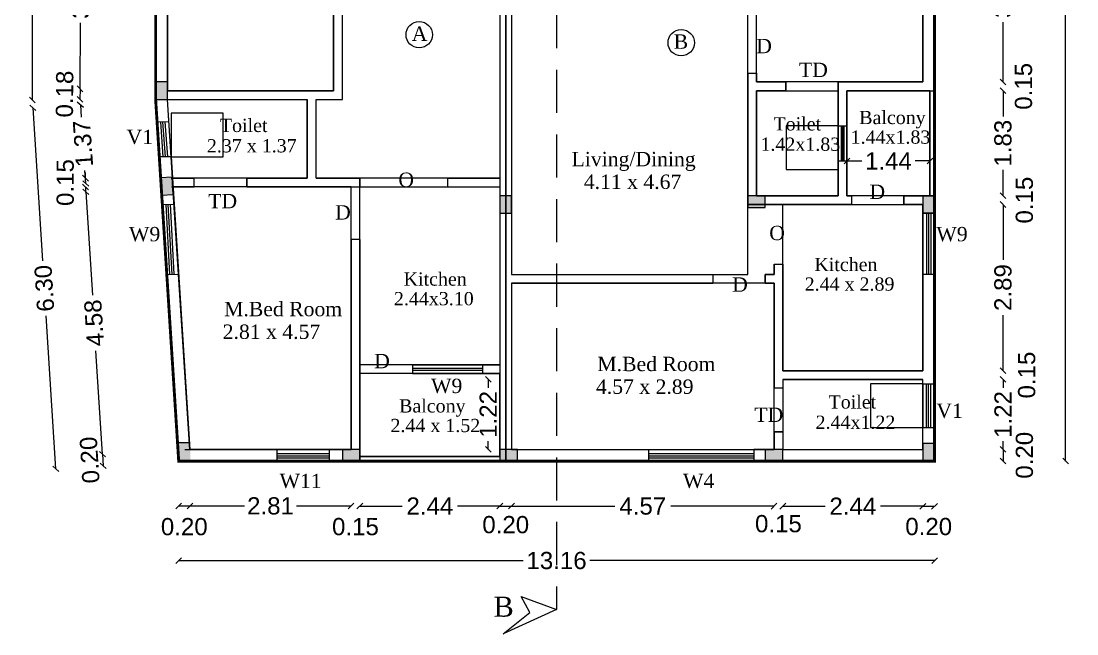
# Model space of a CAD drawing. Header units: metres. Extents: x -5144 to -5005, y 5368 to 5469.
# Drawn here: x -5098.01 to -5079.62, y 5393.48 to 5404.16 of the extents above; entities that cross this region are included whole.
import ezdxf

# ---------------------------------------------------------------- set-up
doc = ezdxf.new("R2010")
doc.units = ezdxf.units.M
doc.header["$MEASUREMENT"] = 0
doc.linetypes.add('HIDDEN', pattern=[0.375, 0.25, -0.125])
for name, color, linetype in [('BLK_1_FLR_1_BALCONY_1', 5, 'Continuous'), ('BLK_1_FLR_1_BALCONY_2', 5, 'Continuous'), ('BLK_1_FLR_1_BLT_UP_AREA', 3, 'Continuous'), ('BLK_1_FLR_1_CARPET_AREA', 3, 'Continuous'), ('BLK_1_FLR_1_KITCHEN', 1, 'Continuous'), ('BLK_1_FLR_1_UNITFA_1', 234, 'Continuous'), ('BLK_1_FLR_1_UNITFA_2', 234, 'Continuous'), ('BLK_1_FLR_1_WC_BATH', 3, 'Continuous'), ('TOILET_VENTILATION', 3, 'Continuous')]:
    doc.layers.add(name, color=color, linetype=linetype)
doc.layers.add('BLK_1_FLR_1_REGULAR_ROOM', color=1, linetype='Continuous', plot=False)
doc.layers.add('BLK_1_FLR_1_WATER_CLOSET', color=2, linetype='Continuous', lineweight=0)
doc.styles.get("Standard").update_dxf_attribs({"font": 'arial.ttf'})
doc.styles.add('style5', font='times.ttf')
doc.dimstyles.get("Standard").update_dxf_attribs({"dimtxt": 0.3, "dimasz": 0.1, "dimexe": 0.18, "dimexo": 0.0625, "dimgap": 0.09, "dimtad": 0, "dimzin": 0, "dimdsep": 46, "dimtxsty": 'Standard', "dimblk": 'OBLIQUE', "dimcen": 0.09, "dimse1": 1, "dimse2": 1, "dimclrt": 256, "dimadec": 0, "dimazin": 0, "dimtfac": 1, "dimtix": 1, "dimtofl": 0, "dimtmove": 1, "dimatfit": 3, "dimfxl": 0, "dimtolj": 1, "dimtzin": 0, "dimarcsym": 0})

# ---------------------------------------------------------------- blocks, each defined once
blk = doc.blocks.new('_OBLIQUE')
at = {"color": 0, "linetype": 'ByBlock'}
blk.add_line((-0.5, -0.5), (0.5, 0.5), dxfattribs=at)
blk = doc.blocks.new('*D25')
at = {"layer": 'BLK_1_FLR_1_BALCONY_2', "color": 0, "lineweight": -2}
for p, q in [((-5083.628, 5401.721), (-5083.37, 5401.721)), ((-5082.184, 5401.721), (-5082.441, 5401.721))]:
    blk.add_line(p, q, dxfattribs=at)
at = {"layer": 'Defpoints', "color": 0}
for p in [(-5082.184, 5401.721), (-5083.628, 5401.503), (-5082.184, 5401.503)]:
    blk.add_point(p, dxfattribs=at)
at = {"layer": 'BLK_1_FLR_1_BALCONY_2', "color": 0, "lineweight": -2, "xscale": 0.1, "yscale": 0.1, "zscale": 0.1, "rotation": 180}
blk.add_blockref('_OBLIQUE', (-5083.628, 5401.721), dxfattribs=at)
at = {"layer": 'BLK_1_FLR_1_BALCONY_2', "color": 0, "lineweight": -2, "xscale": 0.1, "yscale": 0.1, "zscale": 0.1}
blk.add_blockref('_OBLIQUE', (-5082.184, 5401.721), dxfattribs=at)
at = {"layer": 'BLK_1_FLR_1_BALCONY_2', "insert": (-5082.906, 5401.721), "char_height": 0.3, "attachment_point": 5}
blk.add_mtext('\\A1;1.44', dxfattribs=at)
blk = doc.blocks.new('*D106')
at = {"color": 0, "lineweight": -2}
for p, q in [((-5096.956, 5406.23), (-5096.966, 5405.084)), ((-5096.984, 5402.977), (-5096.974, 5404.123))]:
    blk.add_line(p, q, dxfattribs=at)
at = {"layer": 'Defpoints', "color": 0}
for p in [(-5092.971, 5406.195), (-5096.984, 5402.977), (-5093.131, 5402.944)]:
    blk.add_point(p, dxfattribs=at)
at = {"color": 0, "lineweight": -2, "xscale": 0.1, "yscale": 0.1, "zscale": 0.1}
for p, rotation in [((-5096.956, 5406.23), 89.50668704736407), ((-5096.984, 5402.977), 269.5066870473641)]:
    blk.add_blockref('_OBLIQUE', p, dxfattribs=dict(at, rotation=rotation))
at = {"insert": (-5096.97, 5404.604), "char_height": 0.3, "attachment_point": 5, "rotation": 89.5067}
blk.add_mtext('\\A1;3.25', dxfattribs=at)
blk = doc.blocks.new('*D107')
at = {"color": 0, "lineweight": -2}
blk.add_line((-5096.984, 5402.977), (-5096.986, 5402.793), dxfattribs=at)
at = {"layer": 'Defpoints', "color": 0}
for p in [(-5093.131, 5402.944), (-5096.986, 5402.793), (-5095.667, 5402.782)]:
    blk.add_point(p, dxfattribs=at)
at = {"color": 0, "lineweight": -2, "xscale": 0.1, "yscale": 0.1, "zscale": 0.1}
for p, rotation in [((-5096.984, 5402.977), 89.50668704736407), ((-5096.986, 5402.793), 269.5066870473641)]:
    blk.add_blockref('_OBLIQUE', p, dxfattribs=dict(at, rotation=rotation))
at = {"insert": (-5097.252, 5402.885), "char_height": 0.3, "attachment_point": 5, "rotation": 89.5067}
blk.add_mtext('\\A1;0.18', dxfattribs=at)
blk = doc.blocks.new('*D62')
at = {"color": 0, "lineweight": -2}
for p, q in [((-5097.814, 5418.419), (-5097.814, 5411.182)), ((-5097.814, 5402.782), (-5097.814, 5410.019))]:
    blk.add_line(p, q, dxfattribs=at)
at = {"layer": 'Defpoints', "color": 0}
for p in [(-5095.667, 5418.419), (-5097.814, 5402.782), (-5095.667, 5402.782)]:
    blk.add_point(p, dxfattribs=at)
at = {"color": 0, "lineweight": -2, "xscale": 0.1, "yscale": 0.1, "zscale": 0.1}
for p, rotation in [((-5097.814, 5418.419), 90), ((-5097.814, 5402.782), 270)]:
    blk.add_blockref('_OBLIQUE', p, dxfattribs=dict(at, rotation=rotation))
at = {"insert": (-5097.814, 5410.6), "char_height": 0.3, "attachment_point": 5, "rotation": 90}
blk.add_mtext('\\A1;15.64', dxfattribs=at)
blk = doc.blocks.new('*D63')
at = {"color": 0, "lineweight": -2}
for p, q in [((-5097.805, 5402.646), (-5097.636, 5399.98)), ((-5097.405, 5396.357), (-5097.575, 5399.023))]:
    blk.add_line(p, q, dxfattribs=at)
at = {"layer": 'Defpoints', "color": 0}
for p in [(-5095.667, 5402.782), (-5095.268, 5396.493), (-5097.405, 5396.357)]:
    blk.add_point(p, dxfattribs=at)
at = {"color": 0, "lineweight": -2, "xscale": 0.1, "yscale": 0.1, "zscale": 0.1}
for p, rotation in [((-5097.805, 5402.646), 93.635143415336), ((-5097.405, 5396.357), 273.635143415336)]:
    blk.add_blockref('_OBLIQUE', p, dxfattribs=dict(at, rotation=rotation))
at = {"insert": (-5097.605, 5399.501), "char_height": 0.3, "attachment_point": 5, "rotation": 93.6351}
blk.add_mtext('\\A1;6.30', dxfattribs=at)
blk = doc.blocks.new('*D110')
at = {"color": 0, "lineweight": -2}
blk.add_line((-5095.268, 5395.711), (-5095.071, 5395.711), dxfattribs=at)
at = {"layer": 'Defpoints', "color": 0}
for p in [(-5095.268, 5396.493), (-5095.07, 5396.493), (-5095.071, 5395.711)]:
    blk.add_point(p, dxfattribs=at)
at = {"color": 0, "lineweight": -2, "xscale": 0.1, "yscale": 0.1, "zscale": 0.1}
for p, rotation in [((-5095.268, 5395.711), 179.9779652623208), ((-5095.071, 5395.711), 359.9779652623208)]:
    blk.add_blockref('_OBLIQUE', p, dxfattribs=dict(at, rotation=rotation))
at = {"insert": (-5095.169, 5395.349), "char_height": 0.3, "attachment_point": 5, "rotation": 359.978}
blk.add_mtext('\\A1;0.20', dxfattribs=at)
blk = doc.blocks.new('*D111')
at = {"color": 0, "lineweight": -2}
for p, q in [((-5095.071, 5395.711), (-5094.121, 5395.711)), ((-5092.264, 5395.71), (-5093.214, 5395.71))]:
    blk.add_line(p, q, dxfattribs=at)
at = {"layer": 'Defpoints', "color": 0}
for p in [(-5095.07, 5396.696), (-5092.264, 5396.696), (-5092.264, 5395.71)]:
    blk.add_point(p, dxfattribs=at)
at = {"color": 0, "lineweight": -2, "xscale": 0.1, "yscale": 0.1, "zscale": 0.1}
for p, rotation in [((-5095.071, 5395.711), 179.9779652623208), ((-5092.264, 5395.71), 359.9779652623208)]:
    blk.add_blockref('_OBLIQUE', p, dxfattribs=dict(at, rotation=rotation))
at = {"insert": (-5093.667, 5395.711), "char_height": 0.3, "attachment_point": 5, "rotation": 359.978}
blk.add_mtext('\\A1;2.81', dxfattribs=at)
blk = doc.blocks.new('*D112')
at = {"color": 0, "lineweight": -2}
for p, q in [((-5092.264, 5395.71), (-5092.364, 5395.71)), ((-5092.111, 5395.71), (-5092.011, 5395.71))]:
    blk.add_line(p, q, dxfattribs=at)
at = {"layer": 'Defpoints', "color": 0}
for p in [(-5092.264, 5396.696), (-5092.111, 5396.696), (-5092.111, 5395.71)]:
    blk.add_point(p, dxfattribs=at)
at = {"color": 0, "lineweight": -2, "xscale": 0.1, "yscale": 0.1, "zscale": 0.1}
for p, rotation in [((-5092.264, 5395.71), 359.9779652623208), ((-5092.111, 5395.71), 179.9779652623208)]:
    blk.add_blockref('_OBLIQUE', p, dxfattribs=dict(at, rotation=rotation))
at = {"insert": (-5092.188, 5395.35), "char_height": 0.3, "attachment_point": 5, "rotation": 359.978}
blk.add_mtext('\\A1;0.15', dxfattribs=at)
blk = doc.blocks.new('*D113')
at = {"color": 0, "lineweight": -2}
for p, q in [((-5092.111, 5395.71), (-5091.374, 5395.71)), ((-5089.673, 5395.709), (-5090.411, 5395.709))]:
    blk.add_line(p, q, dxfattribs=at)
at = {"layer": 'Defpoints', "color": 0}
for p in [(-5092.111, 5396.696), (-5089.673, 5396.696), (-5089.673, 5395.709)]:
    blk.add_point(p, dxfattribs=at)
at = {"color": 0, "lineweight": -2, "xscale": 0.1, "yscale": 0.1, "zscale": 0.1}
for p, rotation in [((-5092.111, 5395.71), 179.9779652623208), ((-5089.673, 5395.709), 359.9779652623208)]:
    blk.add_blockref('_OBLIQUE', p, dxfattribs=dict(at, rotation=rotation))
at = {"insert": (-5090.892, 5395.71), "char_height": 0.3, "attachment_point": 5, "rotation": 359.978}
blk.add_mtext('\\A1;2.44', dxfattribs=at)
blk = doc.blocks.new('*D114')
at = {"color": 0, "lineweight": -2}
blk.add_line((-5089.673, 5395.709), (-5089.47, 5395.709), dxfattribs=at)
at = {"layer": 'Defpoints', "color": 0}
for p in [(-5089.673, 5396.696), (-5089.47, 5396.696), (-5089.47, 5395.709)]:
    blk.add_point(p, dxfattribs=at)
at = {"color": 0, "lineweight": -2, "xscale": 0.1, "yscale": 0.1, "zscale": 0.1}
for p, rotation in [((-5089.673, 5395.709), 179.9779652623208), ((-5089.47, 5395.709), 359.9779652623208)]:
    blk.add_blockref('_OBLIQUE', p, dxfattribs=dict(at, rotation=rotation))
at = {"insert": (-5089.571, 5395.384), "char_height": 0.3, "attachment_point": 5, "rotation": 359.978}
blk.add_mtext('\\A1;0.20', dxfattribs=at)
blk = doc.blocks.new('*D115')
at = {"color": 0, "lineweight": -2}
for p, q in [((-5089.47, 5395.709), (-5087.67, 5395.708)), ((-5084.898, 5395.707), (-5086.698, 5395.708))]:
    blk.add_line(p, q, dxfattribs=at)
at = {"layer": 'Defpoints', "color": 0}
for p in [(-5089.47, 5396.696), (-5084.898, 5396.696), (-5084.898, 5395.707)]:
    blk.add_point(p, dxfattribs=at)
at = {"color": 0, "lineweight": -2, "xscale": 0.1, "yscale": 0.1, "zscale": 0.1}
for p, rotation in [((-5089.47, 5395.709), 179.9779652623208), ((-5084.898, 5395.707), 359.9779652623208)]:
    blk.add_blockref('_OBLIQUE', p, dxfattribs=dict(at, rotation=rotation))
at = {"insert": (-5087.184, 5395.708), "char_height": 0.3, "attachment_point": 5, "rotation": 359.978}
blk.add_mtext('\\A1;4.57', dxfattribs=at)
blk = doc.blocks.new('*D116')
at = {"color": 0, "lineweight": -2}
for p, q in [((-5084.898, 5395.707), (-5084.998, 5395.707)), ((-5084.745, 5395.707), (-5084.645, 5395.707))]:
    blk.add_line(p, q, dxfattribs=at)
at = {"layer": 'Defpoints', "color": 0}
for p in [(-5084.898, 5396.696), (-5084.745, 5396.696), (-5084.745, 5395.707)]:
    blk.add_point(p, dxfattribs=at)
at = {"color": 0, "lineweight": -2, "xscale": 0.1, "yscale": 0.1, "zscale": 0.1}
for p, rotation in [((-5084.898, 5395.707), 359.9779652623208), ((-5084.745, 5395.707), 179.9779652623208)]:
    blk.add_blockref('_OBLIQUE', p, dxfattribs=dict(at, rotation=rotation))
at = {"insert": (-5084.822, 5395.401), "char_height": 0.3, "attachment_point": 5, "rotation": 359.978}
blk.add_mtext('\\A1;0.15', dxfattribs=at)
blk = doc.blocks.new('*D117')
at = {"color": 0, "lineweight": -2}
for p, q in [((-5084.745, 5395.707), (-5084.008, 5395.707)), ((-5082.307, 5395.706), (-5083.045, 5395.707))]:
    blk.add_line(p, q, dxfattribs=at)
at = {"layer": 'Defpoints', "color": 0}
for p in [(-5084.745, 5396.696), (-5082.307, 5396.696), (-5082.307, 5395.706)]:
    blk.add_point(p, dxfattribs=at)
at = {"color": 0, "lineweight": -2, "xscale": 0.1, "yscale": 0.1, "zscale": 0.1}
for p, rotation in [((-5084.745, 5395.707), 179.9779652623208), ((-5082.307, 5395.706), 359.9779652623208)]:
    blk.add_blockref('_OBLIQUE', p, dxfattribs=dict(at, rotation=rotation))
at = {"insert": (-5083.526, 5395.707), "char_height": 0.3, "attachment_point": 5, "rotation": 359.978}
blk.add_mtext('\\A1;2.44', dxfattribs=at)
blk = doc.blocks.new('*D118')
at = {"color": 0, "lineweight": -2}
blk.add_line((-5082.307, 5395.706), (-5082.104, 5395.706), dxfattribs=at)
at = {"layer": 'Defpoints', "color": 0}
for p in [(-5082.307, 5396.696), (-5082.104, 5396.493), (-5082.104, 5395.706)]:
    blk.add_point(p, dxfattribs=at)
at = {"color": 0, "lineweight": -2, "xscale": 0.1, "yscale": 0.1, "zscale": 0.1}
for p, rotation in [((-5082.307, 5395.706), 179.9779652623208), ((-5082.104, 5395.706), 359.9779652623208)]:
    blk.add_blockref('_OBLIQUE', p, dxfattribs=dict(at, rotation=rotation))
at = {"insert": (-5082.205, 5395.351), "char_height": 0.3, "attachment_point": 5, "rotation": 359.978}
blk.add_mtext('\\A1;0.20', dxfattribs=at)
blk = doc.blocks.new('*D64')
at = {"color": 0, "lineweight": -2}
for p, q in [((-5095.268, 5394.759), (-5089.267, 5394.759)), ((-5082.103, 5394.759), (-5088.104, 5394.759))]:
    blk.add_line(p, q, dxfattribs=at)
at = {"layer": 'Defpoints', "color": 0}
for p in [(-5095.268, 5396.493), (-5082.104, 5396.493), (-5095.268, 5394.759)]:
    blk.add_point(p, dxfattribs=at)
at = {"color": 0, "lineweight": -2, "xscale": 0.1, "yscale": 0.1, "zscale": 0.1}
for p, rotation in [((-5095.268, 5394.759), 180.0003729551506), ((-5082.103, 5394.759), 0.0003729551506026)]:
    blk.add_blockref('_OBLIQUE', p, dxfattribs=dict(at, rotation=rotation))
at = {"insert": (-5088.686, 5394.759), "char_height": 0.3, "attachment_point": 5, "rotation": 0.0004}
blk.add_mtext('\\A1;13.16', dxfattribs=at)
blk = doc.blocks.new('*D130')
at = {"color": 0, "lineweight": -2}
for p, q in [((-5080.911, 5406.144), (-5080.911, 5405.1)), ((-5080.911, 5403.096), (-5080.911, 5404.139))]:
    blk.add_line(p, q, dxfattribs=at)
at = {"layer": 'Defpoints', "color": 0}
for p in [(-5082.756, 5406.144), (-5082.504, 5403.096), (-5080.911, 5403.096)]:
    blk.add_point(p, dxfattribs=at)
at = {"color": 0, "lineweight": -2, "xscale": 0.1, "yscale": 0.1, "zscale": 0.1}
for p, rotation in [((-5080.911, 5406.144), 90), ((-5080.911, 5403.096), 270)]:
    blk.add_blockref('_OBLIQUE', p, dxfattribs=dict(at, rotation=rotation))
at = {"insert": (-5080.911, 5404.62), "char_height": 0.3, "attachment_point": 5, "rotation": 90}
blk.add_mtext('\\A1;3.05', dxfattribs=at)
blk = doc.blocks.new('*D131')
at = {"color": 0, "lineweight": -2}
for p, q in [((-5080.911, 5403.096), (-5080.911, 5403.196)), ((-5080.911, 5402.943), (-5080.911, 5402.843))]:
    blk.add_line(p, q, dxfattribs=at)
at = {"layer": 'Defpoints', "color": 0}
for p in [(-5082.504, 5403.096), (-5082.511, 5402.943), (-5080.911, 5402.943)]:
    blk.add_point(p, dxfattribs=at)
at = {"color": 0, "lineweight": -2, "xscale": 0.1, "yscale": 0.1, "zscale": 0.1}
for p, rotation in [((-5080.911, 5403.096), 270), ((-5080.911, 5402.943), 90)]:
    blk.add_blockref('_OBLIQUE', p, dxfattribs=dict(at, rotation=rotation))
at = {"insert": (-5080.553, 5403.02), "char_height": 0.3, "attachment_point": 5, "rotation": 90}
blk.add_mtext('\\A1;0.15', dxfattribs=at)
blk = doc.blocks.new('*D132')
at = {"color": 0, "lineweight": -2}
for p, q in [((-5080.911, 5402.943), (-5080.911, 5402.495)), ((-5080.911, 5401.115), (-5080.911, 5401.563))]:
    blk.add_line(p, q, dxfattribs=at)
at = {"layer": 'Defpoints', "color": 0}
for p in [(-5082.511, 5402.943), (-5082.442, 5401.115), (-5080.911, 5401.115)]:
    blk.add_point(p, dxfattribs=at)
at = {"color": 0, "lineweight": -2, "xscale": 0.1, "yscale": 0.1, "zscale": 0.1}
for p, rotation in [((-5080.911, 5402.943), 90), ((-5080.911, 5401.115), 270)]:
    blk.add_blockref('_OBLIQUE', p, dxfattribs=dict(at, rotation=rotation))
at = {"insert": (-5080.911, 5402.029), "char_height": 0.3, "attachment_point": 5, "rotation": 90}
blk.add_mtext('\\A1;1.83', dxfattribs=at)
blk = doc.blocks.new('*D147')
at = {"color": 0, "lineweight": -2}
for p, q in [((-5080.911, 5401.115), (-5080.911, 5401.215)), ((-5080.911, 5400.962), (-5080.911, 5400.862))]:
    blk.add_line(p, q, dxfattribs=at)
at = {"layer": 'Defpoints', "color": 0}
for p in [(-5082.442, 5401.115), (-5082.442, 5400.962), (-5080.911, 5400.962)]:
    blk.add_point(p, dxfattribs=at)
at = {"color": 0, "lineweight": -2, "xscale": 0.1, "yscale": 0.1, "zscale": 0.1}
for p, rotation in [((-5080.911, 5401.115), 270), ((-5080.911, 5400.962), 90)]:
    blk.add_blockref('_OBLIQUE', p, dxfattribs=dict(at, rotation=rotation))
at = {"insert": (-5080.538, 5401.038), "char_height": 0.3, "attachment_point": 5, "rotation": 90}
blk.add_mtext('\\A1;0.15', dxfattribs=at)
blk = doc.blocks.new('*D148')
at = {"color": 0, "lineweight": -2}
for p, q in [((-5080.911, 5400.962), (-5080.911, 5399.997)), ((-5080.911, 5398.067), (-5080.911, 5399.032))]:
    blk.add_line(p, q, dxfattribs=at)
at = {"layer": 'Defpoints', "color": 0}
for p in [(-5082.442, 5400.962), (-5082.409, 5398.067), (-5080.911, 5398.067)]:
    blk.add_point(p, dxfattribs=at)
at = {"color": 0, "lineweight": -2, "xscale": 0.1, "yscale": 0.1, "zscale": 0.1}
for p, rotation in [((-5080.911, 5400.962), 90), ((-5080.911, 5398.067), 270)]:
    blk.add_blockref('_OBLIQUE', p, dxfattribs=dict(at, rotation=rotation))
at = {"insert": (-5080.911, 5399.515), "char_height": 0.3, "attachment_point": 5, "rotation": 90}
blk.add_mtext('\\A1;2.89', dxfattribs=at)
blk = doc.blocks.new('*D149')
at = {"color": 0, "lineweight": -2}
for p, q in [((-5080.911, 5398.067), (-5080.911, 5398.167)), ((-5080.911, 5397.915), (-5080.911, 5397.815))]:
    blk.add_line(p, q, dxfattribs=at)
at = {"layer": 'Defpoints', "color": 0}
for p in [(-5082.409, 5398.067), (-5082.429, 5397.915), (-5080.911, 5397.915)]:
    blk.add_point(p, dxfattribs=at)
at = {"color": 0, "lineweight": -2, "xscale": 0.1, "yscale": 0.1, "zscale": 0.1}
for p, rotation in [((-5080.911, 5398.067), 270), ((-5080.911, 5397.915), 90)]:
    blk.add_blockref('_OBLIQUE', p, dxfattribs=dict(at, rotation=rotation))
at = {"insert": (-5080.498, 5397.991), "char_height": 0.3, "attachment_point": 5, "rotation": 90}
blk.add_mtext('\\A1;0.15', dxfattribs=at)
blk = doc.blocks.new('*D150')
at = {"color": 0, "lineweight": -2}
for p, q in [((-5080.911, 5397.915), (-5080.911, 5397.769)), ((-5080.911, 5396.696), (-5080.911, 5396.842))]:
    blk.add_line(p, q, dxfattribs=at)
at = {"layer": 'Defpoints', "color": 0}
for p in [(-5082.429, 5397.915), (-5082.492, 5396.696), (-5080.911, 5396.696)]:
    blk.add_point(p, dxfattribs=at)
at = {"color": 0, "lineweight": -2, "xscale": 0.1, "yscale": 0.1, "zscale": 0.1}
for p, rotation in [((-5080.911, 5397.915), 90), ((-5080.911, 5396.696), 270)]:
    blk.add_blockref('_OBLIQUE', p, dxfattribs=dict(at, rotation=rotation))
at = {"insert": (-5080.911, 5397.305), "char_height": 0.3, "attachment_point": 5, "rotation": 90}
blk.add_mtext('\\A1;1.22', dxfattribs=at)
blk = doc.blocks.new('*D151')
at = {"color": 0, "lineweight": -2}
blk.add_line((-5080.911, 5396.696), (-5080.911, 5396.493), dxfattribs=at)
at = {"layer": 'Defpoints', "color": 0}
for p in [(-5082.492, 5396.696), (-5082.496, 5396.493), (-5080.911, 5396.493)]:
    blk.add_point(p, dxfattribs=at)
at = {"color": 0, "lineweight": -2, "xscale": 0.1, "yscale": 0.1, "zscale": 0.1}
for p, rotation in [((-5080.911, 5396.696), 90), ((-5080.911, 5396.493), 270)]:
    blk.add_blockref('_OBLIQUE', p, dxfattribs=dict(at, rotation=rotation))
at = {"insert": (-5080.537, 5396.594), "char_height": 0.3, "attachment_point": 5, "rotation": 90}
blk.add_mtext('\\A1;0.20', dxfattribs=at)
blk = doc.blocks.new('*D69')
at = {"color": 0, "lineweight": -2}
for p, q in [((-5079.821, 5419.438), (-5079.821, 5408.565)), ((-5079.821, 5396.493), (-5079.821, 5407.365))]:
    blk.add_line(p, q, dxfattribs=at)
at = {"layer": 'Defpoints', "color": 0}
for p in [(-5082.105, 5419.438), (-5079.821, 5419.438), (-5082.104, 5396.493)]:
    blk.add_point(p, dxfattribs=at)
at = {"color": 0, "lineweight": -2, "xscale": 0.1, "yscale": 0.1, "zscale": 0.1}
for p, rotation in [((-5079.821, 5419.438), 90), ((-5079.821, 5396.493), 270)]:
    blk.add_blockref('_OBLIQUE', p, dxfattribs=dict(at, rotation=rotation))
at = {"insert": (-5079.821, 5407.965), "char_height": 0.3, "attachment_point": 5, "rotation": 90}
blk.add_mtext('\\A1;22.95', dxfattribs=at)
blk = doc.blocks.new('*D211')
at = {"layer": 'BLK_1_FLR_1_BALCONY_1', "color": 0, "lineweight": -2}
for p, q in [((-5089.876, 5397.916), (-5089.876, 5397.77)), ((-5089.876, 5396.696), (-5089.876, 5396.842))]:
    blk.add_line(p, q, dxfattribs=at)
at = {"layer": 'Defpoints', "color": 0}
for p in [(-5089.673, 5397.916), (-5089.876, 5396.696), (-5089.673, 5396.696)]:
    blk.add_point(p, dxfattribs=at)
at = {"layer": 'BLK_1_FLR_1_BALCONY_1', "color": 0, "lineweight": -2, "xscale": 0.1, "yscale": 0.1, "zscale": 0.1}
for p, rotation in [((-5089.876, 5397.916), 90), ((-5089.876, 5396.696), 270)]:
    blk.add_blockref('_OBLIQUE', p, dxfattribs=dict(at, rotation=rotation))
at = {"layer": 'BLK_1_FLR_1_BALCONY_1', "insert": (-5089.876, 5397.306), "char_height": 0.3, "attachment_point": 5, "rotation": 90}
blk.add_mtext('\\A1;1.22', dxfattribs=at)
blk = doc.blocks.new('*D233')
at = {"color": 0, "lineweight": -2}
for p, q in [((-5096.889, 5401.42), (-5096.889, 5401.52)), ((-5096.889, 5401.268), (-5096.889, 5401.168))]:
    blk.add_line(p, q, dxfattribs=at)
at = {"layer": 'Defpoints', "color": 0}
for p in [(-5096.889, 5401.42), (-5095.571, 5401.42), (-5095.571, 5401.268)]:
    blk.add_point(p, dxfattribs=at)
at = {"color": 0, "lineweight": -2, "xscale": 0.1, "yscale": 0.1, "zscale": 0.1}
for p, rotation in [((-5096.889, 5401.42), 270), ((-5096.889, 5401.268), 90)]:
    blk.add_blockref('_OBLIQUE', p, dxfattribs=dict(at, rotation=rotation))
at = {"insert": (-5097.241, 5401.344), "char_height": 0.3, "attachment_point": 5, "rotation": 90}
blk.add_mtext('\\A1;0.15', dxfattribs=at)
blk = doc.blocks.new('*D234')
at = {"color": 0, "lineweight": -2}
for p, q in [((-5096.979, 5402.699), (-5096.964, 5402.485)), ((-5096.883, 5401.328), (-5096.899, 5401.556))]:
    blk.add_line(p, q, dxfattribs=at)
at = {"layer": 'Defpoints', "color": 0}
for p in [(-5095.667, 5402.792), (-5096.883, 5401.328), (-5095.571, 5401.42)]:
    blk.add_point(p, dxfattribs=at)
at = {"color": 0, "lineweight": -2, "xscale": 0.1, "yscale": 0.1, "zscale": 0.1}
for p, rotation in [((-5096.979, 5402.699), 94.02274584172466), ((-5096.883, 5401.328), 274.0227458417247)]:
    blk.add_blockref('_OBLIQUE', p, dxfattribs=dict(at, rotation=rotation))
at = {"insert": (-5096.931, 5402.021), "char_height": 0.3, "attachment_point": 5, "rotation": 94.0227}
blk.add_mtext('\\A1;1.37', dxfattribs=at)
blk = doc.blocks.new('*D235')
at = {"color": 0, "lineweight": -2}
for p, q in [((-5096.884, 5401.184), (-5096.769, 5399.383)), ((-5096.593, 5396.612), (-5096.707, 5398.413))]:
    blk.add_line(p, q, dxfattribs=at)
at = {"layer": 'Defpoints', "color": 0}
for p in [(-5095.571, 5401.268), (-5096.884, 5401.184), (-5095.279, 5396.696)]:
    blk.add_point(p, dxfattribs=at)
at = {"color": 0, "lineweight": -2, "xscale": 0.1, "yscale": 0.1, "zscale": 0.1}
for p, rotation in [((-5096.884, 5401.184), 93.64577839899442), ((-5096.593, 5396.612), 273.6457783989944)]:
    blk.add_blockref('_OBLIQUE', p, dxfattribs=dict(at, rotation=rotation))
at = {"insert": (-5096.738, 5398.898), "char_height": 0.3, "attachment_point": 5, "rotation": 93.6458}
blk.add_mtext('\\A1;4.58', dxfattribs=at)
blk = doc.blocks.new('*D236')
at = {"color": 0, "lineweight": -2}
blk.add_line((-5096.593, 5396.612), (-5096.58, 5396.409), dxfattribs=at)
at = {"layer": 'Defpoints', "color": 0}
for p in [(-5095.279, 5396.696), (-5095.266, 5396.493), (-5096.58, 5396.409)]:
    blk.add_point(p, dxfattribs=at)
at = {"color": 0, "lineweight": -2, "xscale": 0.1, "yscale": 0.1, "zscale": 0.1}
for p, rotation in [((-5096.593, 5396.612), 93.64577839899442), ((-5096.58, 5396.409), 273.6457783989944)]:
    blk.add_blockref('_OBLIQUE', p, dxfattribs=dict(at, rotation=rotation))
at = {"insert": (-5096.816, 5396.511), "char_height": 0.3, "attachment_point": 5, "rotation": 93.6458}
blk.add_mtext('\\A1;0.20', dxfattribs=at)

msp = doc.modelspace()

# ---------------------------------------------------------------- hatches: boundary and pattern name
at = {"linetype": 'Continuous'}
h = msp.add_hatch(color=256, dxfattribs=at)
h.dxf.hatch_style = 1
h.paths.add_polyline_path([(-5095.565, 5402.792), (-5095.464, 5402.792), (-5095.464, 5403.097), (-5095.584, 5403.097)])
h.paths.add_polyline_path([(-5095.667, 5402.792), (-5095.565, 5402.792), (-5095.584, 5403.097), (-5095.667, 5403.097)])
h = msp.add_hatch(color=256, dxfattribs=at)
h.dxf.hatch_style = 1
h.paths.add_polyline_path([(-5095.46, 5401.129), (-5095.36, 5401.136), (-5095.379, 5401.44), (-5095.499, 5401.432)])
h.paths.add_polyline_path([(-5095.563, 5401.123), (-5095.46, 5401.129), (-5095.499, 5401.432), (-5095.582, 5401.427)])
h = msp.add_hatch(color=256, dxfattribs=at)
h.dxf.hatch_style = 1
h.paths.add_polyline_path([(-5089.57, 5400.811), (-5089.47, 5400.811), (-5089.47, 5401.115), (-5089.589, 5401.115)])
h.paths.add_polyline_path([(-5089.673, 5400.811), (-5089.57, 5400.811), (-5089.589, 5401.115), (-5089.673, 5401.115)])
h = msp.add_hatch(color=256, dxfattribs=at)
h.dxf.hatch_style = 1
h.paths.add_polyline_path([(-5085.05, 5401.014), (-5085.05, 5401.115), (-5085.355, 5401.115), (-5085.355, 5400.995)])
h.paths.add_polyline_path([(-5085.05, 5400.911), (-5085.05, 5401.014), (-5085.355, 5400.995), (-5085.355, 5400.911)])
h = msp.add_hatch(color=256, dxfattribs=at)
h.dxf.hatch_style = 1
h.paths.add_polyline_path([(-5082.204, 5400.81), (-5082.104, 5400.81), (-5082.104, 5401.115), (-5082.223, 5401.115)])
h.paths.add_polyline_path([(-5082.307, 5400.81), (-5082.204, 5400.81), (-5082.223, 5401.115), (-5082.307, 5401.115)])
h = msp.add_hatch(color=256, dxfattribs=at)
h.dxf.hatch_style = 1
h.paths.add_polyline_path([(-5095.168, 5396.813), (-5095.269, 5396.813), (-5095.269, 5396.508), (-5095.149, 5396.508)])
h.paths.add_polyline_path([(-5095.065, 5396.813), (-5095.168, 5396.813), (-5095.149, 5396.508), (-5095.065, 5396.508)])
h = msp.add_hatch(color=256, dxfattribs=at)
h.dxf.hatch_style = 1
h.paths.add_polyline_path([(-5092.111, 5396.595), (-5092.111, 5396.696), (-5092.416, 5396.696), (-5092.416, 5396.576)])
h.paths.add_polyline_path([(-5092.111, 5396.493), (-5092.111, 5396.595), (-5092.416, 5396.576), (-5092.416, 5396.493)])
h = msp.add_hatch(color=256, dxfattribs=at)
h.dxf.hatch_style = 1
h.paths.add_polyline_path([(-5089.368, 5396.595), (-5089.368, 5396.696), (-5089.673, 5396.696), (-5089.673, 5396.576)])
h.paths.add_polyline_path([(-5089.368, 5396.493), (-5089.368, 5396.595), (-5089.673, 5396.576), (-5089.673, 5396.493)])
h = msp.add_hatch(color=256, dxfattribs=at)
h.dxf.hatch_style = 1
h.paths.add_polyline_path([(-5084.745, 5396.595), (-5084.745, 5396.696), (-5085.05, 5396.696), (-5085.05, 5396.576)])
h.paths.add_polyline_path([(-5084.745, 5396.493), (-5084.745, 5396.595), (-5085.05, 5396.576), (-5085.05, 5396.493)])
h = msp.add_hatch(color=256, dxfattribs=at)
h.dxf.hatch_style = 1
h.paths.add_polyline_path([(-5082.206, 5396.797), (-5082.307, 5396.797), (-5082.307, 5396.493), (-5082.187, 5396.493)])
h.paths.add_polyline_path([(-5082.104, 5396.797), (-5082.206, 5396.797), (-5082.187, 5396.493), (-5082.104, 5396.493)])

# ---------------------------------------------------------------- linework, layer by layer
for p, q in [((-5092.568, 5402.944), (-5092.568, 5405.141)), ((-5092.416, 5402.792), (-5092.416, 5405.141)), ((-5095.667, 5404.934), (-5095.667, 5402.792)), ((-5095.464, 5404.934), (-5095.464, 5402.944)), ((-5089.673, 5404.822), (-5089.673, 5401.115)), ((-5082.307, 5404.689), (-5082.307, 5403.096)), ((-5082.104, 5402.943), (-5082.104, 5404.69)), ((-5089.47, 5404.415), (-5089.47, 5399.743)), ((-5085.355, 5403.248), (-5085.355, 5400.962)), ((-5085.355, 5403.248), (-5085.202, 5403.248)), ((-5085.202, 5403.248), (-5085.202, 5403.096)), ((-5085.202, 5403.096), (-5084.694, 5403.096)), ((-5084.694, 5402.943), (-5084.694, 5403.096)), ((-5083.78, 5403.096), (-5082.307, 5403.096)), ((-5083.78, 5403.096), (-5083.78, 5402.334)), ((-5095.464, 5402.944), (-5092.568, 5402.944)), ((-5085.202, 5402.943), (-5084.694, 5402.943)), ((-5085.202, 5401.115), (-5085.202, 5402.943)), ((-5083.628, 5402.943), (-5082.104, 5402.943)), ((-5083.628, 5402.943), (-5083.628, 5402.334)), ((-5082.184, 5402.943), (-5082.184, 5401.115)), ((-5082.104, 5402.943), (-5082.104, 5401.115)), ((-5095.667, 5402.792), (-5093.026, 5402.792)), ((-5095.605, 5401.79), (-5095.667, 5402.792)), ((-5095.399, 5401.79), (-5095.464, 5402.792)), ((-5093.026, 5401.42), (-5093.026, 5402.792)), ((-5092.873, 5402.792), (-5092.416, 5402.792)), ((-5092.873, 5401.42), (-5092.873, 5402.792)), ((-5095.439, 5402.398), (-5095.643, 5402.399)), ((-5083.78, 5402.334), (-5083.628, 5402.334)), ((-5095.399, 5401.79), (-5095.605, 5401.79)), ((-5095.605, 5401.79), (-5095.552, 5400.961)), ((-5095.399, 5401.79), (-5095.346, 5400.968)), ((-5083.78, 5401.724), (-5083.78, 5401.115)), ((-5083.78, 5401.724), (-5083.628, 5401.724)), ((-5083.628, 5401.724), (-5083.628, 5401.115)), ((-5095.397, 5401.42), (-5094.994, 5401.42)), ((-5095.39, 5401.268), (-5094.994, 5401.268)), ((-5094.994, 5401.268), (-5094.994, 5401.42)), ((-5094.08, 5401.42), (-5093.026, 5401.42)), ((-5094.08, 5401.268), (-5094.08, 5401.42)), ((-5094.08, 5401.268), (-5092.111, 5401.268)), ((-5092.873, 5401.42), (-5092.111, 5401.42)), ((-5092.111, 5401.42), (-5092.111, 5401.268)), ((-5090.587, 5401.42), (-5089.673, 5401.42)), ((-5090.587, 5401.42), (-5090.587, 5401.268)), ((-5090.587, 5401.268), (-5089.673, 5401.268)), ((-5089.673, 5401.268), (-5089.673, 5396.493)), ((-5083.78, 5401.115), (-5085.202, 5401.115)), ((-5083.628, 5401.115), (-5083.551, 5401.115)), ((-5083.551, 5401.115), (-5083.551, 5400.962)), ((-5082.637, 5401.115), (-5082.104, 5401.115)), ((-5082.637, 5401.115), (-5082.637, 5400.962)), ((-5082.104, 5400.814), (-5082.104, 5401.115)), ((-5095.552, 5400.961), (-5095.346, 5400.968)), ((-5095.346, 5400.968), (-5095.07, 5396.696)), ((-5085.355, 5400.962), (-5083.551, 5400.962)), ((-5082.637, 5400.962), (-5082.307, 5400.962)), ((-5082.307, 5400.814), (-5082.307, 5400.962)), ((-5082.307, 5400.814), (-5082.104, 5400.814)), ((-5082.307, 5400.81), (-5082.307, 5398.067)), ((-5082.104, 5397.839), (-5082.104, 5400.81)), ((-5092.264, 5400.353), (-5092.264, 5396.696)), ((-5092.111, 5400.353), (-5092.264, 5400.353)), ((-5092.111, 5400.353), (-5092.111, 5396.493)), ((-5084.898, 5399.923), (-5084.898, 5399.743)), ((-5084.898, 5399.923), (-5084.745, 5399.923)), ((-5084.745, 5399.923), (-5084.745, 5398.067)), ((-5095.475, 5399.744), (-5095.267, 5399.747)), ((-5095.475, 5399.744), (-5095.268, 5396.493)), ((-5089.47, 5399.743), (-5085.964, 5399.743)), ((-5089.47, 5399.591), (-5085.964, 5399.591)), ((-5089.47, 5399.591), (-5089.47, 5396.696)), ((-5085.964, 5399.743), (-5085.964, 5399.591)), ((-5085.05, 5399.743), (-5085.05, 5399.591)), ((-5084.898, 5399.591), (-5084.898, 5397.763)), ((-5082.307, 5399.747), (-5082.104, 5399.747)), ((-5091.197, 5398.169), (-5091.197, 5398.017)), ((-5091.197, 5398.169), (-5089.673, 5398.169)), ((-5089.977, 5398.169), (-5089.977, 5398.017)), ((-5091.197, 5398.017), (-5089.673, 5398.017)), ((-5084.745, 5398.067), (-5082.307, 5398.067)), ((-5084.745, 5397.763), (-5084.898, 5397.763)), ((-5084.745, 5397.915), (-5082.307, 5397.915)), ((-5084.745, 5397.915), (-5084.745, 5397.763)), ((-5082.307, 5397.839), (-5082.307, 5397.915)), ((-5082.307, 5397.839), (-5082.104, 5397.839)), ((-5082.307, 5396.696), (-5082.307, 5397.077)), ((-5082.307, 5397.077), (-5082.104, 5397.077)), ((-5082.104, 5396.493), (-5082.104, 5397.077)), ((-5084.898, 5397.001), (-5084.898, 5396.696)), ((-5084.745, 5397.001), (-5084.898, 5397.001)), ((-5084.745, 5397.001), (-5084.745, 5396.696)), ((-5095.065, 5396.813), (-5095.269, 5396.813)), ((-5095.159, 5396.696), (-5093.559, 5396.696)), ((-5093.559, 5396.696), (-5093.559, 5396.493)), ((-5092.645, 5396.696), (-5092.264, 5396.696)), ((-5092.645, 5396.696), (-5092.645, 5396.493)), ((-5089.47, 5396.696), (-5087.082, 5396.696)), ((-5087.082, 5396.696), (-5087.082, 5396.493)), ((-5084.745, 5396.696), (-5082.307, 5396.696)), ((-5095.268, 5396.493), (-5093.559, 5396.493)), ((-5092.645, 5396.493), (-5092.111, 5396.493)), ((-5092.111, 5396.573), (-5089.673, 5396.573)), ((-5092.111, 5396.493), (-5089.673, 5396.493)), ((-5089.673, 5396.493), (-5087.082, 5396.493))]:
    msp.add_line(p, q, dxfattribs=at)
for p, q in [((-5095.585, 5402.399), (-5095.54, 5401.79)), ((-5095.546, 5402.399), (-5095.502, 5401.79)), ((-5095.508, 5402.399), (-5095.464, 5401.79)), ((-5083.78, 5402.334), (-5083.78, 5401.724)), ((-5083.727, 5402.334), (-5083.727, 5401.724)), ((-5083.704, 5402.334), (-5083.704, 5401.724)), ((-5083.683, 5402.334), (-5083.683, 5401.724)), ((-5083.628, 5402.334), (-5083.628, 5401.724)), ((-5095.552, 5400.961), (-5095.475, 5399.744)), ((-5095.493, 5400.963), (-5095.425, 5399.745)), ((-5095.455, 5400.964), (-5095.387, 5399.745)), ((-5095.417, 5400.965), (-5095.348, 5399.746)), ((-5082.238, 5399.747), (-5082.238, 5400.814)), ((-5082.2, 5399.747), (-5082.2, 5400.814)), ((-5082.162, 5399.747), (-5082.162, 5400.814)), ((-5091.197, 5398.112), (-5089.977, 5398.112)), ((-5091.197, 5398.074), (-5089.977, 5398.074)), ((-5082.307, 5397.839), (-5082.307, 5397.077)), ((-5082.25, 5397.838), (-5082.25, 5397.077)), ((-5082.212, 5397.838), (-5082.212, 5397.077)), ((-5082.174, 5397.838), (-5082.174, 5397.077)), ((-5082.104, 5397.839), (-5082.104, 5397.077)), ((-5093.559, 5396.696), (-5092.645, 5396.696)), ((-5087.082, 5396.696), (-5085.253, 5396.696)), ((-5093.559, 5396.625), (-5092.645, 5396.625)), ((-5093.559, 5396.587), (-5092.645, 5396.587)), ((-5093.559, 5396.549), (-5092.645, 5396.549)), ((-5092.645, 5396.493), (-5093.559, 5396.493)), ((-5087.082, 5396.625), (-5085.253, 5396.625)), ((-5087.082, 5396.587), (-5085.253, 5396.587)), ((-5087.082, 5396.549), (-5085.253, 5396.549)), ((-5087.082, 5396.493), (-5085.253, 5396.493))]:
    msp.add_line(p, q)
at = {"linetype": 'HIDDEN', "ltscale": 3}
msp.add_lwpolyline([(-5088.685, 5421.307), (-5088.685, 5393.907)], dxfattribs=at)
at = {"color": 5, "const_width": 0.05}
msp.add_lwpolyline([(-5095.667, 5418.419), (-5095.667, 5402.792), (-5095.667, 5402.782), (-5095.266, 5396.493), (-5082.104, 5396.492), (-5082.104, 5419.438)], close=True, dxfattribs=at)
at = {"linetype": 'Continuous'}
for points in [[(-5095.464, 5403.097), (-5095.667, 5403.097), (-5095.667, 5402.792), (-5095.464, 5402.792)], [(-5095.379, 5401.44), (-5095.582, 5401.427), (-5095.563, 5401.123), (-5095.36, 5401.136)], [(-5089.47, 5401.115), (-5089.673, 5401.115), (-5089.673, 5400.811), (-5089.47, 5400.811)], [(-5085.355, 5401.115), (-5085.355, 5400.911), (-5085.05, 5400.911), (-5085.05, 5401.115)], [(-5082.104, 5401.115), (-5082.307, 5401.115), (-5082.307, 5400.81), (-5082.104, 5400.81)], [(-5092.416, 5396.696), (-5092.416, 5396.493), (-5092.111, 5396.493), (-5092.111, 5396.696)], [(-5089.673, 5396.696), (-5089.673, 5396.493), (-5089.368, 5396.493), (-5089.368, 5396.696)], [(-5085.05, 5396.696), (-5085.05, 5396.493), (-5084.745, 5396.493), (-5084.745, 5396.696)], [(-5082.307, 5396.493), (-5082.104, 5396.493), (-5082.104, 5396.797), (-5082.307, 5396.797)]]:
    msp.add_lwpolyline(points, close=True, dxfattribs=at)
for points in [[(-5084.898, 5399.743), (-5085.05, 5399.743)], [(-5085.05, 5399.591), (-5084.898, 5399.591)], [(-5084.898, 5396.696), (-5085.253, 5396.696), (-5085.253, 5396.493), (-5085.05, 5396.493), (-5082.104, 5396.493)]]:
    msp.add_lwpolyline(points, dxfattribs=at)
msp.add_lwpolyline([(-5088.685, 5393.907), (-5089.617, 5393.483), (-5089.152, 5393.853), (-5089.304, 5394.136), (-5088.685, 5393.907)])
for centre in [(-5091.077, 5403.919), (-5086.515, 5403.78)]:
    msp.add_circle(centre, 0.23)
at = {"layer": 'BLK_1_FLR_1_BALCONY_1'}
msp.add_lwpolyline([(-5092.111, 5396.573), (-5089.673, 5396.573), (-5089.673, 5398.017), (-5092.111, 5398.017)], close=True, dxfattribs=at)
at = {"layer": 'BLK_1_FLR_1_BALCONY_2'}
msp.add_lwpolyline([(-5083.628, 5402.943), (-5082.184, 5402.943), (-5082.184, 5401.115), (-5083.628, 5401.115)], close=True, dxfattribs=at)
at = {"layer": 'BLK_1_FLR_1_BLT_UP_AREA', "color": 3}
msp.add_lwpolyline([(-5082.104, 5419.438), (-5085.05, 5419.217), (-5089.673, 5418.869), (-5092.568, 5418.652), (-5095.667, 5418.419), (-5095.667, 5418.419), (-5095.667, 5402.792), (-5095.667, 5402.792), (-5095.268, 5396.493), (-5082.104, 5396.493)], close=True, dxfattribs=at)
at = {"layer": 'BLK_1_FLR_1_CARPET_AREA', "color": 3}
for points in [[(-5089.673, 5406.195), (-5089.673, 5401.42), (-5090.587, 5401.42), (-5090.587, 5401.268), (-5089.673, 5401.268), (-5089.673, 5398.169), (-5091.197, 5398.169), (-5091.197, 5398.017), (-5089.673, 5398.017), (-5089.673, 5396.573), (-5092.111, 5396.573), (-5092.111, 5400.353), (-5092.264, 5400.353), (-5092.264, 5396.696), (-5095.07, 5396.696), (-5095.366, 5401.268), (-5094.994, 5401.268), (-5094.994, 5401.42), (-5095.375, 5401.42), (-5095.464, 5402.792), (-5093.026, 5402.792), (-5093.026, 5401.42), (-5094.08, 5401.421), (-5094.08, 5401.267), (-5092.111, 5401.267), (-5092.111, 5401.42), (-5092.873, 5401.42), (-5092.873, 5402.792), (-5092.416, 5402.792), (-5092.416, 5405.141)], [(-5092.568, 5405.141), (-5092.568, 5402.944), (-5095.464, 5402.944), (-5095.464, 5406.195)], [(-5089.47, 5404.415), (-5089.47, 5399.743), (-5085.964, 5399.743), (-5085.964, 5399.591), (-5089.47, 5399.591), (-5089.47, 5396.696), (-5084.898, 5396.696), (-5084.898, 5397.001), (-5084.745, 5397.001), (-5084.745, 5396.696), (-5082.307, 5396.696), (-5082.307, 5397.915), (-5084.745, 5397.915), (-5084.745, 5397.763), (-5084.898, 5397.763), (-5084.898, 5399.591), (-5085.05, 5399.591), (-5085.05, 5399.743), (-5084.898, 5399.743), (-5084.898, 5399.923), (-5084.745, 5399.923), (-5084.745, 5398.067), (-5082.307, 5398.067), (-5082.307, 5400.962), (-5082.637, 5400.962), (-5082.637, 5401.115), (-5082.184, 5401.115), (-5082.184, 5402.943), (-5083.628, 5402.943), (-5083.628, 5401.115), (-5083.551, 5401.115), (-5083.551, 5400.962), (-5085.355, 5400.962), (-5085.355, 5403.248), (-5085.202, 5403.248), (-5085.202, 5403.096), (-5084.694, 5403.096), (-5084.694, 5402.943), (-5085.202, 5402.943), (-5085.202, 5401.115), (-5083.78, 5401.115), (-5083.78, 5403.096), (-5082.307, 5403.096), (-5082.307, 5406.144)]]:
    msp.add_lwpolyline(points, dxfattribs=at)
at = {"layer": 'BLK_1_FLR_1_KITCHEN'}
for points in [[(-5089.673, 5398.169), (-5092.111, 5398.169), (-5092.111, 5401.268), (-5089.673, 5401.268)], [(-5082.307, 5398.067), (-5084.745, 5398.067), (-5084.745, 5400.962), (-5082.307, 5400.962)]]:
    msp.add_lwpolyline(points, close=True, dxfattribs=at)
at = {"layer": 'BLK_1_FLR_1_REGULAR_ROOM'}
for points in [[(-5092.568, 5402.944), (-5095.464, 5402.944), (-5095.464, 5406.195), (-5092.568, 5406.195)], [(-5092.873, 5401.42), (-5092.873, 5402.792), (-5092.416, 5402.792), (-5092.416, 5406.195), (-5089.673, 5406.195), (-5089.673, 5401.42)], [(-5085.202, 5406.144), (-5082.307, 5406.144), (-5082.307, 5403.096), (-5085.202, 5403.096)], [(-5085.355, 5404.415), (-5089.47, 5404.415), (-5089.47, 5399.743), (-5085.355, 5399.743)], [(-5095.464, 5402.792), (-5093.026, 5402.792), (-5093.026, 5401.42), (-5095.375, 5401.42)], [(-5095.07, 5396.696), (-5092.264, 5396.696), (-5092.264, 5401.267), (-5095.366, 5401.268)], [(-5084.898, 5399.591), (-5089.47, 5399.591), (-5089.47, 5396.696), (-5084.898, 5396.696)], [(-5084.745, 5396.696), (-5082.307, 5396.696), (-5082.307, 5397.915), (-5084.745, 5397.915)]]:
    msp.add_lwpolyline(points, close=True, dxfattribs=at)
at = {"layer": 'BLK_1_FLR_1_UNITFA_1', "color": 234}
msp.add_lwpolyline([(-5095.667, 5408.048), (-5095.667, 5402.782), (-5095.268, 5396.493), (-5089.57, 5396.493), (-5089.57, 5406.299), (-5092.416, 5406.299), (-5092.416, 5408.048)], close=True, dxfattribs=at)
at = {"layer": 'BLK_1_FLR_1_UNITFA_2', "color": 234}
msp.add_lwpolyline([(-5089.57, 5396.493), (-5082.104, 5396.493), (-5082.104, 5406.346), (-5085.202, 5406.346), (-5085.202, 5404.62), (-5089.57, 5404.62)], close=True, dxfattribs=at)
at = {"layer": 'BLK_1_FLR_1_WATER_CLOSET', "color": 2}
msp.add_lwpolyline([(-5084.745, 5396.696), (-5082.307, 5396.696), (-5082.307, 5397.915), (-5084.745, 5397.915)], close=True, dxfattribs=at)
at = {"layer": 'BLK_1_FLR_1_WC_BATH'}
for points in [[(-5085.202, 5402.943), (-5083.78, 5402.943), (-5083.78, 5401.115), (-5085.202, 5401.115)], [(-5095.464, 5402.792), (-5093.026, 5402.792), (-5093.026, 5401.42), (-5095.375, 5401.42)]]:
    msp.add_lwpolyline(points, close=True, dxfattribs=at)
at = {"layer": 'TOILET_VENTILATION', "color": 6}
for points in [[(-5095.399, 5401.79), (-5094.489, 5401.79), (-5094.489, 5402.55), (-5095.399, 5402.55)], [(-5084.69, 5401.574), (-5083.78, 5401.574), (-5083.78, 5402.334), (-5084.69, 5402.334)], [(-5083.217, 5397.079), (-5082.307, 5397.079), (-5082.307, 5397.839), (-5083.217, 5397.839)]]:
    msp.add_lwpolyline(points, close=True, dxfattribs=at)

# ---------------------------------------------------------------- texts
at = {"style": 'style5'}
for s, height, p in [('A', 0.25, (-5091.208, 5403.812)), ('B', 0.25, (-5086.646, 5403.674)), ('D', 0.25, (-5085.208, 5403.597)), ('TD', 0.25, (-5084.465, 5403.181)), ('Balcony', 0.23, (-5083.415, 5402.362)), ('Toilet', 0.23, (-5094.549, 5402.224)), ('Toilet', 0.23, (-5084.908, 5402.251)), ('V1', 0.25, (-5096.174, 5402.014)), ('1.44x1.83', 0.23, (-5083.565, 5402.021)), ('2.37 x 1.37', 0.23, (-5094.775, 5401.87)), ('1.42x1.83', 0.23, (-5085.135, 5401.897)), ('Living/Dining', 0.25, (-5088.424, 5401.628)), ('O', 0.25, (-5091.441, 5401.268)), ('4.11 x 4.67', 0.25, (-5088.212, 5401.233)), ('D', 0.25, (-5083.237, 5401.058)), ('TD', 0.25, (-5094.752, 5400.896)), ('D', 0.25, (-5092.542, 5400.7)), ('W9', 0.25, (-5096.132, 5400.321)), ('O', 0.25, (-5084.982, 5400.341)), ('W9', 0.25, (-5082.072, 5400.321)), ('Kitchen', 0.23, (-5084.196, 5399.802)), ('Kitchen', 0.23, (-5091.349, 5399.548)), ('D', 0.25, (-5085.628, 5399.443)), ('2.44 x 2.89', 0.23, (-5084.365, 5399.461)), ('2.44x3.10', 0.23, (-5091.518, 5399.207)), ('M.Bed Room', 0.25, (-5094.475, 5399.016)), ('2.81 x 4.57', 0.25, (-5094.5, 5398.621)), ('D', 0.25, (-5091.862, 5398.11)), ('M.Bed Room', 0.25, (-5087.975, 5398.059)), ('W9', 0.25, (-5090.872, 5397.678)), ('4.57 x 2.89', 0.25, (-5088, 5397.664)), ('Balcony', 0.23, (-5091.428, 5397.339)), ('Toilet', 0.23, (-5083.949, 5397.408)), ('TD', 0.25, (-5085.241, 5397.175)), ('V1', 0.25, (-5082.072, 5397.245)), ('2.44 x 1.52', 0.23, (-5091.578, 5396.998)), ('2.44x1.22', 0.23, (-5084.175, 5397.054)), ('W11', 0.25, (-5093.51, 5396.022)), ('W4', 0.25, (-5086.484, 5396.022)), ('B', 0.35, (-5089.784, 5393.781))]:
    msp.add_text(s, height=height, dxfattribs=at).set_placement(p)

# ---------------------------------------------------------------- dimensions: what is measured, and where the dimension line sits
for base, p1, p2, angle, picture, middle in [((-5079.8213, 5419.4378), (-5082.1035, 5396.4927), (-5082.1046, 5419.4378), 90, '*D69', (-5079.8213, 5407.9652)), ((-5096.984, 5402.977), (-5092.971, 5406.195), (-5093.131, 5402.944), 269.5067, '*D106', (-5096.97, 5404.604)), ((-5080.911, 5403.096), (-5082.756, 5406.144), (-5082.504, 5403.096), 90, '*D130', (-5080.911, 5404.62)), ((-5080.911, 5401.115), (-5082.511, 5402.943), (-5082.442, 5401.115), 90, '*D132', (-5080.911, 5402.029)), ((-5080.9113, 5398.0675), (-5082.4417, 5400.9622), (-5082.409, 5398.0675), 90, '*D148', (-5080.9113, 5399.5148)), ((-5080.911, 5396.696), (-5082.429, 5397.915), (-5082.492, 5396.696), 90, '*D150', (-5080.911, 5397.305)), ((-5092.264, 5395.71), (-5095.07, 5396.696), (-5092.264, 5396.696), 179.978, '*D111', (-5093.667, 5395.711)), ((-5089.673, 5395.709), (-5092.111, 5396.696), (-5089.673, 5396.696), 179.978, '*D113', (-5090.892, 5395.71)), ((-5084.898, 5395.707), (-5089.47, 5396.696), (-5084.898, 5396.696), 179.978, '*D115', (-5087.184, 5395.708)), ((-5082.307, 5395.706), (-5084.745, 5396.696), (-5082.307, 5396.696), 179.978, '*D117', (-5083.526, 5395.707))]:
    dim = msp.add_linear_dim(base=base, p1=p1, p2=p2, angle=angle, dimstyle='Standard')
    dim.commit()
    dim.dimension.update_dxf_attribs({"geometry": picture, "text_midpoint": middle})
for p1, p2, distance, picture, middle in [((-5095.667, 5418.419), (-5095.667, 5402.782), -2.146, '*D62', (-5097.814, 5410.6)), ((-5095.667, 5402.782), (-5095.268, 5396.493), -2.142, '*D63', (-5097.605, 5399.501)), ((-5082.104, 5396.493), (-5095.268, 5396.493), 1.734, '*D64', (-5088.686, 5394.759))]:
    dim = msp.add_aligned_dim(p1=p1, p2=p2, distance=distance, dimstyle='Standard')
    dim.commit()
    dim.dimension.update_dxf_attribs({"geometry": picture, "text_midpoint": middle})
for base, p1, p2, angle, picture, middle, dimtype in [((-5096.986, 5402.793), (-5093.131, 5402.944), (-5095.667, 5402.782), 269.5067, '*D107', (-5097.252, 5402.885), 160), ((-5080.911, 5402.943), (-5082.504, 5403.096), (-5082.511, 5402.943), 90, '*D131', (-5080.553, 5403.02), 160), ((-5080.911, 5400.962), (-5082.442, 5401.115), (-5082.442, 5400.962), 90, '*D147', (-5080.538, 5401.038), 160), ((-5080.911, 5397.915), (-5082.409, 5398.067), (-5082.429, 5397.915), 90, '*D149', (-5080.498, 5397.991), 160), ((-5080.911, 5396.493), (-5082.492, 5396.696), (-5082.496, 5396.493), 90, '*D151', (-5080.537, 5396.594), 160), ((-5092.111, 5395.71), (-5092.264, 5396.696), (-5092.111, 5396.696), 179.978, '*D112', (-5092.188, 5395.35), 160), ((-5089.47, 5395.709), (-5089.673, 5396.696), (-5089.47, 5396.696), 179.978, '*D114', (-5089.571, 5395.384), 160), ((-5084.745, 5395.707), (-5084.898, 5396.696), (-5084.745, 5396.696), 179.978, '*D116', (-5084.822, 5395.401), 160), ((-5082.104, 5395.706), (-5082.307, 5396.696), (-5082.104, 5396.493), 179.978, '*D118', (-5082.205, 5395.351), 160), ((-5095.071, 5395.711), (-5095.268, 5396.493), (-5095.07, 5396.493), 359.978, '*D110', (-5095.169, 5395.349), 161)]:
    dim = msp.add_linear_dim(base=base, p1=p1, p2=p2, angle=angle, dimstyle='Standard')
    dim.commit()
    dim.dimension.update_dxf_attribs({"geometry": picture, "text_midpoint": middle, "dimtype": dimtype})
at = {"color": 7}
for base, p1, p2, angle, picture, middle, dimtype in [((-5096.8828, 5401.328), (-5095.6671, 5402.7918), (-5095.5707, 5401.4203), 274.0227, '*D234', (-5096.931, 5402.0208), 161), ((-5096.889, 5401.42), (-5095.571, 5401.268), (-5095.571, 5401.42), 90, '*D233', (-5097.241, 5401.344), 161), ((-5096.58, 5396.409), (-5095.279, 5396.696), (-5095.266, 5396.493), 273.6458, '*D236', (-5096.816, 5396.511), 160)]:
    dim = msp.add_linear_dim(base=base, p1=p1, p2=p2, angle=angle, dimstyle='Standard', dxfattribs=at)
    dim.commit()
    dim.dimension.update_dxf_attribs({"geometry": picture, "text_midpoint": middle, "dimtype": dimtype})
dim = msp.add_aligned_dim(p1=(-5095.279, 5396.696), p2=(-5095.571, 5401.268), distance=1.316, dimstyle='Standard', dxfattribs=at)
dim.commit()
dim.dimension.update_dxf_attribs({"geometry": '*D235', "text_midpoint": (-5096.738, 5398.898)})
at = {"layer": 'BLK_1_FLR_1_BALCONY_1'}
dim = msp.add_linear_dim(base=(-5089.876, 5396.696), p1=(-5089.673, 5397.916), p2=(-5089.673, 5396.696), angle=90, dimstyle='Standard', dxfattribs=at)
dim.commit()
dim.dimension.update_dxf_attribs({"geometry": '*D211', "text_midpoint": (-5089.876, 5397.306)})
at = {"layer": 'BLK_1_FLR_1_BALCONY_2'}
dim = msp.add_linear_dim(base=(-5082.184, 5401.721), p1=(-5083.628, 5401.503), p2=(-5082.184, 5401.503), dimstyle='Standard', dxfattribs=at)
dim.commit()
dim.dimension.update_dxf_attribs({"geometry": '*D25', "text_midpoint": (-5082.906, 5401.721)})

doc.saveas('drawing.dxf')
